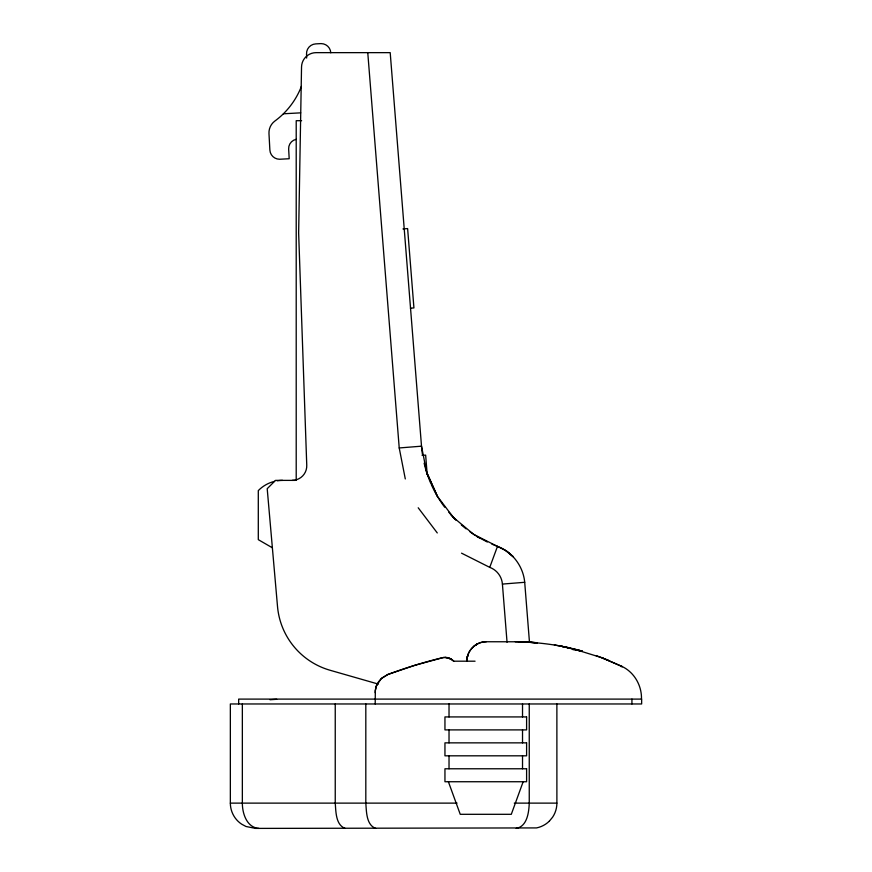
<?xml version="1.0" encoding="UTF-8"?>
<svg xmlns="http://www.w3.org/2000/svg" width="872" height="872" viewBox="0 0 872 872"><rect width="100%" height="100%" fill="white"/><g stroke="black" fill="none" stroke-linecap="round" stroke-linejoin="round"><path stroke-width="1.31" d="M375.2 703.966L375.331 690.439L376.584 685.501L381.249 678.612L387.833 674.492L414.996 665.249L443.75 657.444L448.535 657.87L453.778 661.194L475.066 661.194M466.869 661.194C466.673 650.806 475.916 641.552 486.303 641.748L518.971 641.781L536.247 642.664M467.25 657.324L466.967 659.243L467.817 655.188L467.25 657.324C468.907 648.485 477.311 641.607 486.303 641.748M376.072 686.951L376.584 685.501M523.156 781.737L511.297 814.306L460.242 814.306L448.393 781.737M507.046 642.25L502.414 584.077A19.446 19.446 0 0 0 489.748 567.367L497.476 546.395L491.863 544.117M549.425 821.053L552.586 817.217A25.059 24.765 -90 0 0 556.892 803.123L556.881 703.966M474.106 646.065L477.485 643.874L475.632 644.942M516.213 828.4C527.233 826.471 528.89 812.29 529.25 803.123L529.25 703.966M402.962 228.944L407.616 228.573L413.928 307.914L410.44 308.187M367.766 52.647L399.223 447.957L421.514 446.181L426.604 472.188L437.352 496.233M422.157 455.38L425.645 455.108L427.182 474.51M502.414 584.077L524.704 582.3L529.424 641.65M270.004 699.736L276.686 699.3M283.4 113.785L300.698 112.848M301.603 120.696L296.208 120.696L296.208 480.385M294.845 480.385L275.519 480.385L267.203 488.691L277.514 606.52A72.91 72.91 0 0 0 330.041 670.252L378.361 684.106M621.071 666.622L622.357 666.622C634.467 672.563 641.879 685.741 641.476 699.104M238.666 703.966L238.666 699.104L641.65 699.104L641.65 703.966L230.35 703.966L230.35 803.123L457.07 803.123M514.273 803.123L556.881 803.123M515.276 641.748C537.893 642.13 560.533 644.899 582.3 651.177L578.256 650.577M518.971 641.781L537.425 642.762L528.628 642.163M258.897 828.4C246.82 827.626 242.296 813.391 242.351 803.123L242.351 703.966M572.893 649.629L575.596 650.022M578.289 650.414L602.029 657.771L622.357 666.622L602.029 657.771M375.69 828.4C366.229 824.89 366.502 811.625 365.815 803.123L365.815 703.966M345.116 828.4C335.655 824.89 335.938 811.625 335.24 803.123L335.24 703.966M554.374 644.92L568.413 647.634M580.981 650.806L559.388 645.792L582.3 651.177M445.461 657.368L451.38 659.178M595.968 655.537L609.343 660.693M497.476 546.395C512.496 551.812 523.287 566.484 524.704 582.3M487.306 542.013L476.94 536.454M461.55 553.164L489.748 567.367M476.821 536.378L480.298 538.351M272.315 547.758L258.297 539.659L258.297 490.598A34.019 34.019 0 0 1 274.56 481.344M470.019 531.865L475.85 535.724M466.106 528.857L461.343 524.944M505.706 550.494L513.259 556.739L505.956 550.668L473.812 534.46L453.451 517.499L437.439 496.386L426.604 472.188M448.829 512.267L455.86 519.897M450.486 514.284L455.773 519.81M418.2 507.777L437.275 532.945M399.223 447.957L405.295 478.946M631.928 699.104L631.928 703.966M522.524 703.966L522.524 716.926M522.524 729.897L522.524 742.857M522.524 755.817L522.524 768.777M449.026 703.966L449.026 716.926M449.026 729.897L449.026 742.857M449.026 755.817L449.026 768.777M444.709 507.221A116.652 116.652 0 0 1 431.28 484.472M430.746 483.262A116.652 116.652 0 0 1 424.141 463.174M422.615 455.38A116.652 116.652 0 0 1 421.514 446.181L390.198 52.647L316.122 52.647A14.584 14.584 0 0 0 301.538 66.981L298.638 232.977L306.759 465.288A14.584 14.584 0 0 1 292.185 480.385M230.35 803.123A25.201 24.961 88.5 0 0 241.631 824.149L245.969 826.482L255.627 828.4L536.52 827.92A25.724 25.386 -87.4 0 0 549.425 821.053M330.793 52.789A9.723 9.723 0 0 0 321.081 43.6L315.708 43.883A9.723 9.723 0 0 0 306.53 54.108A77.772 77.772 0 0 1 306.639 58.064M296.208 139.324A9.385 9.385 0 0 0 288.654 149.036L289.188 158.737L279.585 159.249A9.723 9.723 0 0 1 269.873 150.049L268.979 133.558A14.584 14.584 0 0 1 274.909 121.012A77.772 77.772 0 0 0 301.385 86.437M277.209 480.81A34.019 34.019 0 0 1 282.604 480.385M375.2 692.706A19.446 19.446 0 0 1 378.666 681.621L381.794 678.111L387.833 674.492A486.064 486.064 0 0 1 442.366 657.706L445.134 657.368A11.663 11.663 0 0 1 453.778 661.194M526.601 716.926L444.949 716.926L444.949 729.897L526.601 729.897L526.601 716.926M526.601 742.857L444.949 742.857L444.949 755.817L526.601 755.817L526.601 742.857M526.601 768.777L444.949 768.777L444.949 781.737L526.601 781.737L526.601 768.777"/></g></svg>
